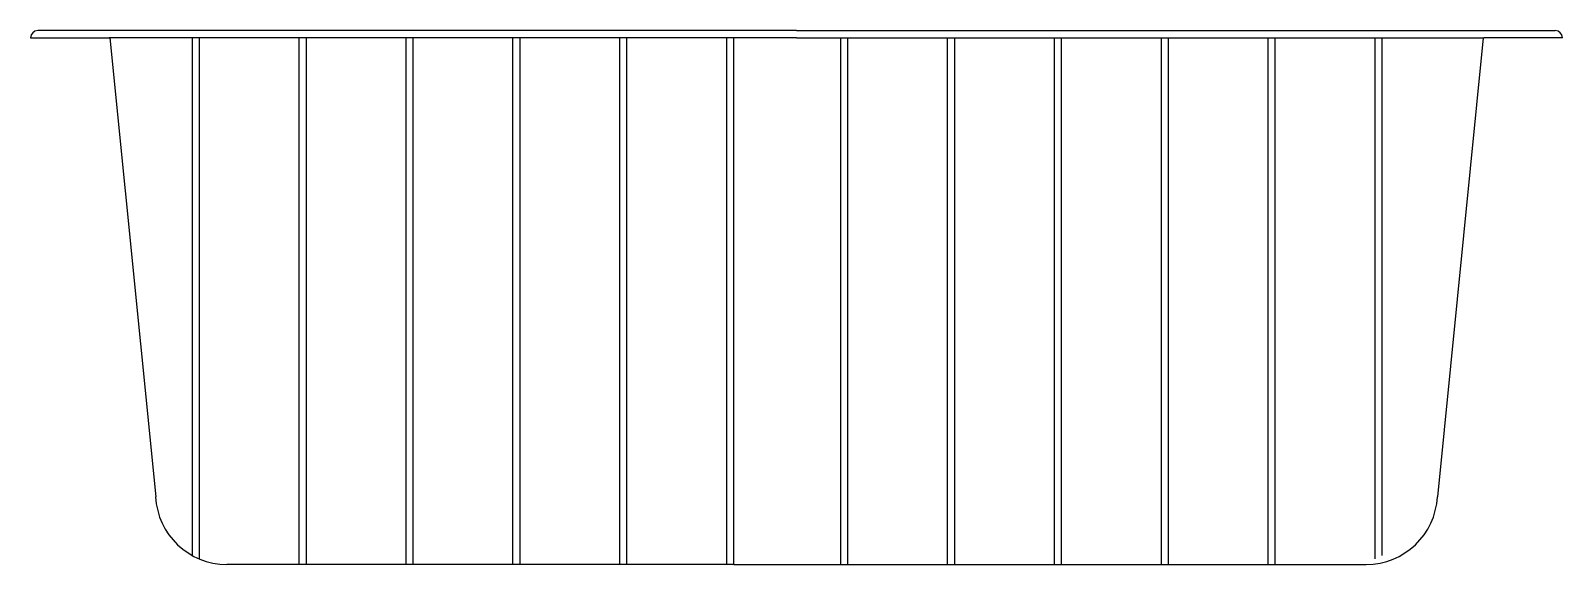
# Model space of a CAD drawing. Extents: x -1177.73 to -1173.43, y 393.74 to 395.24.
import ezdxf

# ---------------------------------------------------------------- set-up
doc = ezdxf.new("R2010")
doc.units = 0
doc.header["$LTSCALE"] = 10
doc.header["$MEASUREMENT"] = 0
doc.layers.add('Piscinas_Fibratec', color=4, linetype='CONTINUOUS')

msp = doc.modelspace()

# ---------------------------------------------------------------- linework, layer by layer
at = {"layer": 'Piscinas_Fibratec', "color": 2}
for p, q in [((-1177.7298, 395.2213), (-1177.5098, 395.2213)), ((-1177.5098, 395.2413), (-1177.7098, 395.2413)), ((-1175.5798, 395.2413), (-1177.5098, 395.2413)), ((-1175.5798, 395.2213), (-1177.5098, 395.2213)), ((-1175.5798, 395.2413), (-1173.6498, 395.2413)), ((-1175.5798, 395.2213), (-1173.6498, 395.2213)), ((-1173.6498, 395.2413), (-1173.4498, 395.2413)), ((-1173.4298, 395.2213), (-1173.6498, 395.2213))]:
    msp.add_line(p, q, dxfattribs=at)
at = {"layer": 'Piscinas_Fibratec'}
for p, q in [((-1177.5078, 395.2213), (-1177.3788, 393.9316)), ((-1173.6518, 395.2213), (-1173.7808, 393.9316)), ((-1175.7558, 393.7413), (-1177.1791, 393.7413)), ((-1175.7558, 393.7413), (-1175.4038, 393.7413)), ((-1175.4038, 393.7413), (-1173.9805, 393.7413))]:
    msp.add_line(p, q, dxfattribs=at)
at = {"layer": 'Piscinas_Fibratec', "color": 1}
for p, q in [((-1177.2758, 393.7663), (-1177.2758, 395.2213)), ((-1177.2558, 393.7566), (-1177.2558, 395.2213)), ((-1176.9758, 393.7413), (-1176.9758, 395.2213)), ((-1176.9558, 393.7413), (-1176.9558, 395.2213)), ((-1176.6758, 393.7413), (-1176.6758, 395.2213)), ((-1176.6558, 393.7413), (-1176.6558, 395.2213)), ((-1176.3758, 393.7413), (-1176.3758, 395.2213)), ((-1176.3558, 393.7413), (-1176.3558, 395.2213)), ((-1176.0758, 393.7413), (-1176.0758, 395.2213)), ((-1176.0558, 393.7413), (-1176.0558, 395.2213)), ((-1175.7758, 393.7413), (-1175.7758, 395.2213)), ((-1175.7558, 393.7413), (-1175.7558, 395.2213)), ((-1175.4556, 393.7413), (-1175.4556, 395.2213)), ((-1175.4356, 393.7413), (-1175.4356, 395.2213)), ((-1175.1556, 393.7413), (-1175.1556, 395.2213)), ((-1175.1356, 393.7413), (-1175.1356, 395.2213)), ((-1174.8556, 393.7413), (-1174.8556, 395.2213)), ((-1174.8356, 393.7413), (-1174.8356, 395.2213)), ((-1174.5556, 393.7413), (-1174.5556, 395.2213)), ((-1174.5356, 393.7413), (-1174.5356, 395.2213)), ((-1174.2556, 393.7413), (-1174.2556, 395.2213)), ((-1174.2356, 393.7413), (-1174.2356, 395.2213)), ((-1173.9556, 393.7566), (-1173.9556, 395.2213)), ((-1173.9356, 393.7663), (-1173.9356, 395.2213))]:
    msp.add_line(p, q, dxfattribs=at)
at = {"layer": 'Piscinas_Fibratec', "color": 2}
for centre, start, end in [((-1177.7098, 395.2213), 90, 180), ((-1173.4498, 395.2213), 360, 90)]:
    msp.add_arc(centre, 0.02, start, end, dxfattribs=at)
at = {"layer": 'Piscinas_Fibratec'}
for centre, start, end in [((-1177.1791, 393.9413), 182.7749, 270), ((-1173.9805, 393.9413), 270, 357.2251)]:
    msp.add_arc(centre, 0.2, start, end, dxfattribs=at)

doc.saveas('drawing.dxf')
